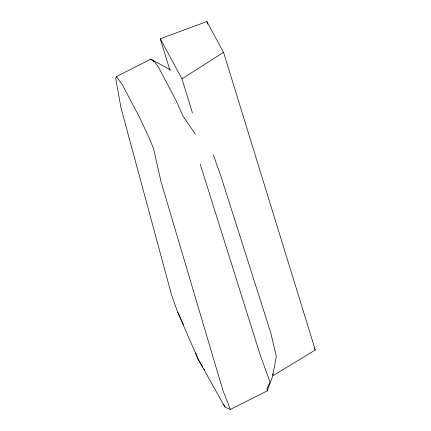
<?xml version="1.0" encoding="UTF-8"?>
<svg xmlns="http://www.w3.org/2000/svg" width="431" height="431" viewBox="0 0 431 431"><rect width="100%" height="100%" fill="white"/><g stroke="black" fill="none" stroke-linecap="round" stroke-linejoin="round"><path stroke-width="0.65" d="M170.843 70.064L150.726 59.176L116.348 76.664L115.724 78.544L120.982 107.815L171.49 294.745L177.696 312.195L198.325 359.605L224.858 406.966L230.332 409.45L267.177 390.901L272.699 376.139L276.336 356.378L270.819 333.023L220.785 175.81L213.334 154.928M192.452 112.965L181.968 78.857L223.554 52.361L206.875 21.55L160.273 38.785L169.965 70.323M223.554 52.361L315.276 350.004L273.179 375.557L272.586 373.629M154.093 61.321L150.726 59.176L154.751 62.145L158.188 66.746L175.875 100.159L183.105 116.235L195.534 134.429M116.348 76.664L122.253 84.648L139.622 117.458L149.438 138.658L153.533 148.55L161.027 181.704L222.929 390.438L230.332 409.45M202.834 367.061L198.325 359.605L195.739 352.827M203.874 368.785L204.569 369.933M160.273 38.785L181.968 78.857M314.334 348.264L315.276 350.004M183.45 324.559L177.696 312.195M223.721 404.526L224.858 406.966M200.2 164.173L260.184 354.972L270.038 382.114L267.042 388.606L267.177 390.901M206.875 21.55L207.667 24.12"/></g></svg>
